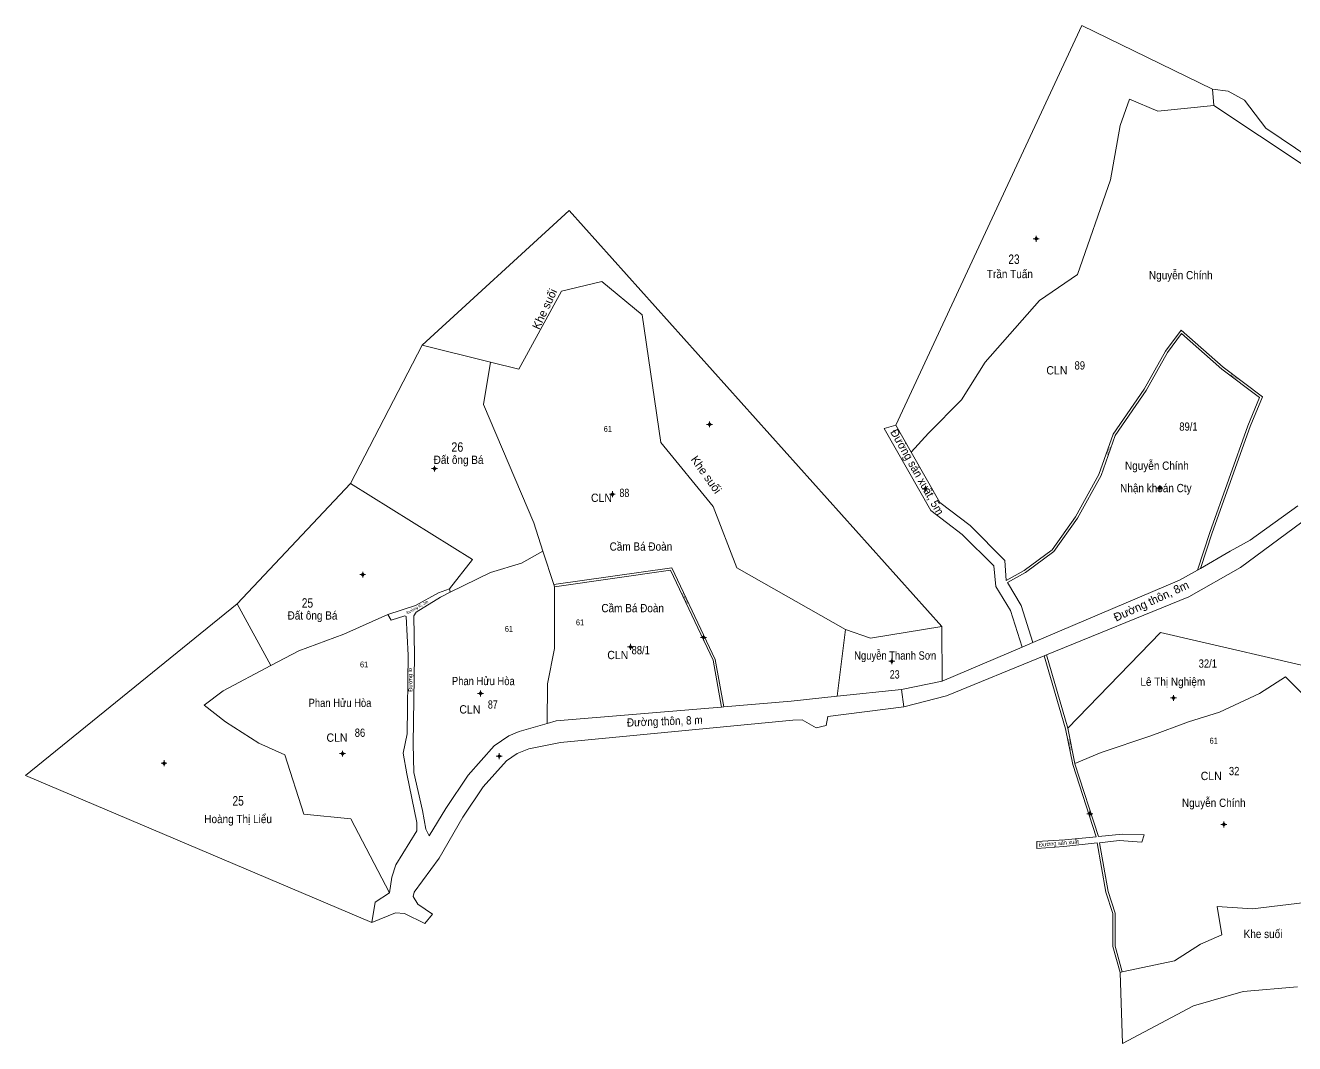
# Model space of a CAD drawing. Header units: metres. Extents: x 538455 to 541653, y 1847238 to 1851303.
# Drawn here: x 539353 to 539890, y 1848017 to 1848447 of the extents above; entities that cross this region are included whole.
import ezdxf
from ezdxf.enums import TextEntityAlignment as Align

# ---------------------------------------------------------------- set-up
doc = ezdxf.new("R2010")
doc.units = ezdxf.units.M
for name, color, linetype in [('1', 7, 'Continuous'), ('2', 7, 'Continuous'), ('3', 7, 'Continuous'), ('4', 7, 'Continuous')]:
    doc.layers.add(name, color=color, linetype=linetype)
for name, color, linetype, lineweight in [('11', 7, 'Continuous', 13), ('22', 7, 'Continuous', 13), ('5', 7, 'Continuous', 13)]:
    doc.layers.add(name, color=color, linetype=linetype, lineweight=lineweight)

msp = doc.modelspace()

# ---------------------------------------------------------------- hatches: boundary and pattern name
at = {"layer": '11'}
for points in [[(539780.73, 1848357.09, 1), (539780.43, 1848357.09, 1)], [(539642.68, 1848278.66, 1), (539642.38, 1848278.66, 1)], [(539526.46, 1848259.94, 1), (539526.16, 1848259.94, 1)], [(539601.61, 1848249.14, 1), (539601.31, 1848249.14, 1)], [(539733.88, 1848251.48, 1), (539733.58, 1848251.48, 1)], [(539833.01, 1848251.72, 1), (539832.71, 1848251.72, 1)], [(539496.09, 1848215.16, 1), (539495.79, 1848215.16, 1)], [(539640.14, 1848188.64, 1), (539639.84, 1848188.64, 1)], [(539609.32, 1848184.61, 1), (539609.02, 1848184.61, 1)], [(539719.72, 1848178.53, 1), (539719.42, 1848178.53, 1)], [(539545.92, 1848164.96, 1), (539545.62, 1848164.96, 1)], [(539838.75, 1848163.05, 1), (539838.45, 1848163.05, 1)], [(539412.13, 1848135.48, 1), (539411.83, 1848135.48, 1)], [(539487.61, 1848139.52, 1), (539487.31, 1848139.52, 1)], [(539553.81, 1848138.46, 1), (539553.51, 1848138.46, 1)], [(539803.41, 1848114.12, 1), (539803.11, 1848114.12, 1)], [(539860.06, 1848109.63, 1), (539859.76, 1848109.63, 1)]]:
    msp.add_hatch(color=256, dxfattribs=at).paths.add_polyline_path(points)

# ---------------------------------------------------------------- linework, layer by layer
for p, q in [((539779.95, 1848357.09), (539779.33, 1848357.09)), ((539780.58, 1848358.34), (539780.58, 1848357.71)), ((539780.58, 1848356.47), (539780.58, 1848355.84)), ((539781.83, 1848357.09), (539781.2, 1848357.09)), ((539642.53, 1848279.91), (539642.53, 1848279.29)), ((539641.91, 1848278.66), (539641.28, 1848278.66)), ((539642.53, 1848278.03), (539642.53, 1848277.41)), ((539643.78, 1848278.66), (539643.15, 1848278.66)), ((539525.69, 1848259.94), (539525.06, 1848259.94)), ((539526.31, 1848261.19), (539526.31, 1848260.57)), ((539526.31, 1848259.31), (539526.31, 1848258.69)), ((539527.56, 1848259.94), (539526.94, 1848259.94)), ((539832.86, 1848252.97), (539832.86, 1848252.35)), ((539600.83, 1848249.14), (539600.21, 1848249.14)), ((539601.46, 1848250.39), (539601.46, 1848249.77)), ((539601.46, 1848248.51), (539601.46, 1848247.89)), ((539602.71, 1848249.14), (539602.09, 1848249.14)), ((539733.11, 1848251.48), (539732.48, 1848251.48)), ((539733.73, 1848252.73), (539733.73, 1848252.11)), ((539733.73, 1848250.85), (539733.73, 1848250.23)), ((539734.98, 1848251.48), (539734.35, 1848251.48)), ((539832.23, 1848251.72), (539831.61, 1848251.72)), ((539832.86, 1848251.09), (539832.86, 1848250.47)), ((539834.11, 1848251.72), (539833.49, 1848251.72)), ((539495.94, 1848216.41), (539495.94, 1848215.79)), ((539495.31, 1848215.16), (539494.69, 1848215.16)), ((539495.94, 1848214.53), (539495.94, 1848213.91)), ((539497.19, 1848215.16), (539496.56, 1848215.16)), ((539639.37, 1848188.64), (539638.74, 1848188.64)), ((539639.99, 1848189.89), (539639.99, 1848189.27)), ((539641.24, 1848188.64), (539640.61, 1848188.64)), ((539608.55, 1848184.61), (539607.92, 1848184.61)), ((539609.17, 1848185.86), (539609.17, 1848185.23)), ((539609.17, 1848183.99), (539609.17, 1848183.36)), ((539610.42, 1848184.61), (539609.8, 1848184.61)), ((539639.99, 1848188.01), (539639.99, 1848187.39)), ((539718.94, 1848178.53), (539718.32, 1848178.53)), ((539719.57, 1848179.78), (539719.57, 1848179.15)), ((539719.57, 1848177.91), (539719.57, 1848177.28)), ((539720.82, 1848178.53), (539720.19, 1848178.53)), ((539545.15, 1848164.96), (539544.52, 1848164.96)), ((539545.77, 1848166.21), (539545.77, 1848165.59)), ((539545.77, 1848164.33), (539545.77, 1848163.71)), ((539547.02, 1848164.96), (539546.39, 1848164.96)), ((539837.97, 1848163.05), (539837.35, 1848163.05)), ((539838.6, 1848164.3), (539838.6, 1848163.67)), ((539838.6, 1848162.43), (539838.6, 1848161.8)), ((539839.85, 1848163.05), (539839.23, 1848163.05)), ((539487.46, 1848140.77), (539487.46, 1848140.15)), ((539411.35, 1848135.48), (539410.73, 1848135.48)), ((539411.98, 1848136.73), (539411.98, 1848136.11)), ((539413.23, 1848135.48), (539412.61, 1848135.48)), ((539486.83, 1848139.52), (539486.21, 1848139.52)), ((539487.46, 1848138.89), (539487.46, 1848138.27)), ((539488.71, 1848139.52), (539488.09, 1848139.52)), ((539553.03, 1848138.46), (539552.41, 1848138.46)), ((539553.66, 1848139.71), (539553.66, 1848139.09)), ((539553.66, 1848137.83), (539553.66, 1848137.21)), ((539554.91, 1848138.46), (539554.29, 1848138.46)), ((539411.98, 1848134.85), (539411.98, 1848134.23)), ((539802.63, 1848114.12), (539802.01, 1848114.12)), ((539803.26, 1848115.37), (539803.26, 1848114.75)), ((539803.26, 1848113.49), (539803.26, 1848112.87)), ((539804.51, 1848114.12), (539803.89, 1848114.12)), ((539859.29, 1848109.63), (539858.66, 1848109.63)), ((539859.91, 1848110.88), (539859.91, 1848110.25)), ((539859.91, 1848109.01), (539859.91, 1848108.38)), ((539861.16, 1848109.63), (539860.53, 1848109.63))]:
    msp.add_line(p, q, dxfattribs=at)
for points in [[(539780.58, 1848357.71), (539779.95, 1848357.09), (539780.58, 1848356.47), (539781.2, 1848357.09)], [(539642.53, 1848279.29), (539641.91, 1848278.66), (539642.53, 1848278.03), (539643.15, 1848278.66)], [(539526.31, 1848260.57), (539525.69, 1848259.94), (539526.31, 1848259.31), (539526.94, 1848259.94)], [(539601.46, 1848249.77), (539600.83, 1848249.14), (539601.46, 1848248.51), (539602.09, 1848249.14)], [(539733.73, 1848252.11), (539733.11, 1848251.48), (539733.73, 1848250.85), (539734.35, 1848251.48)], [(539832.86, 1848252.35), (539832.23, 1848251.72), (539832.86, 1848251.09), (539833.49, 1848251.72)], [(539495.94, 1848215.79), (539495.31, 1848215.16), (539495.94, 1848214.53), (539496.56, 1848215.16)], [(539639.99, 1848189.27), (539639.37, 1848188.64), (539639.99, 1848188.01), (539640.61, 1848188.64)], [(539609.17, 1848185.23), (539608.55, 1848184.61), (539609.17, 1848183.99), (539609.8, 1848184.61)], [(539719.57, 1848179.15), (539718.94, 1848178.53), (539719.57, 1848177.91), (539720.19, 1848178.53)], [(539545.77, 1848165.59), (539545.15, 1848164.96), (539545.77, 1848164.33), (539546.39, 1848164.96)], [(539838.6, 1848163.67), (539837.97, 1848163.05), (539838.6, 1848162.43), (539839.23, 1848163.05)], [(539411.98, 1848136.11), (539411.35, 1848135.48), (539411.98, 1848134.85), (539412.61, 1848135.48)], [(539487.46, 1848140.15), (539486.83, 1848139.52), (539487.46, 1848138.89), (539488.09, 1848139.52)], [(539553.66, 1848139.09), (539553.03, 1848138.46), (539553.66, 1848137.83), (539554.29, 1848138.46)], [(539803.26, 1848114.75), (539802.63, 1848114.12), (539803.26, 1848113.49), (539803.89, 1848114.12)], [(539859.91, 1848110.25), (539859.29, 1848109.63), (539859.91, 1848109.01), (539860.53, 1848109.63)]]:
    msp.add_lwpolyline(points, close=True, dxfattribs=at)
for centre in [(539780.58, 1848357.09), (539642.53, 1848278.66), (539526.31, 1848259.94), (539601.46, 1848249.14), (539733.73, 1848251.48), (539832.86, 1848251.72), (539495.94, 1848215.16), (539639.99, 1848188.64), (539609.17, 1848184.61), (539719.57, 1848178.53), (539545.77, 1848164.96), (539838.6, 1848163.05), (539411.98, 1848135.48), (539487.46, 1848139.52), (539553.66, 1848138.46), (539803.26, 1848114.12), (539859.91, 1848109.63)]:
    msp.add_circle(centre, 0.15, dxfattribs=at)
at = {"layer": '22'}
for p, q in [((539848.68, 1848217.06), (539849.98, 1848217.81)), ((539774.6, 1848184.48), (539779.21, 1848186.44)), ((539783.99, 1848180.85), (539784.92, 1848181.23)), ((539647.61, 1848159.19), (539648.61, 1848159.27))]:
    msp.add_line(p, q, dxfattribs=at)
for points in [[(539896.63, 1848390.98), (539877.67, 1848403.82), (539868.65, 1848415.58), (539861.65, 1848419.38), (539855.13, 1848420.31), (539855.6, 1848413.42), (539894.18, 1848387.79)], [(539774.6, 1848184.48), (539769.7, 1848199.97), (539763.58, 1848210.18), (539762.61, 1848218.85), (539749.35, 1848232.12), (539736.08, 1848242.32), (539716.36, 1848276.85), (539721.22, 1848278.38), (539727.76, 1848266.95), (539739.92, 1848245.68), (539752.65, 1848235.88), (539767.39, 1848221.15), (539767.94, 1848212.7), (539775.47, 1848216.85), (539787.29, 1848225.71), (539797.14, 1848239.52), (539807.09, 1848257.42), (539813.11, 1848274.47), (539826.17, 1848293.55), (539835.17, 1848309.56), (539841.85, 1848318.47), (539859.62, 1848302.78), (539876.22, 1848290.34), (539870.96, 1848277.71), (539854.99, 1848232.81), (539849.98, 1848217.81)], [(539779.21, 1848186.44), (539774.28, 1848202.07), (539768.42, 1848211.82), (539776, 1848216), (539788, 1848225), (539798, 1848239), (539808, 1848257), (539814, 1848274), (539827, 1848293), (539836, 1848309), (539842, 1848317), (539859, 1848302), (539875, 1848290), (539870, 1848278), (539854, 1848233), (539848.68, 1848217.06)], [(539989.3, 1848304.6), (539986.64, 1848306.38), (539980.97, 1848307.1), (539973.48, 1848306.84), (539964.45, 1848302.18), (539949.39, 1848289.56), (539930.56, 1848270.19), (539896.01, 1848239.75), (539866.9, 1848218.2), (539845.05, 1848205.81), (539784.92, 1848181.23)], [(539891.13, 1848244.23), (539871.02, 1848229.73), (539862.6, 1848225.02), (539849.98, 1848217.81)], [(539576.69, 1848210.97), (539626.59, 1848218.09), (539644.96, 1848179.31), (539648.61, 1848159.27)], [(539577, 1848210), (539626, 1848217), (539644, 1848179), (539647.61, 1848159.19)], [(539779.21, 1848186.44), (539841.15, 1848212.76), (539848.68, 1848217.06)], [(539783.99, 1848180.85), (539742.68, 1848163.97), (539724.59, 1848159.29), (539692.49, 1848155.27), (539691.8, 1848151.42), (539687.54, 1848150.44), (539681.63, 1848153.77), (539677.79, 1848153.67), (539579.59, 1848144.2), (539566.2, 1848141.5), (539561.27, 1848139.63), (539556.74, 1848136.47), (539546.9, 1848125.48), (539538.22, 1848112.74), (539528.31, 1848095.32), (539517.68, 1848080.96), (539517.34, 1848079.14), (539519.22, 1848075.88), (539525.43, 1848071.72), (539522.27, 1848067.77), (539513.66, 1848071.97), (539509.84, 1848072.25), (539499.8, 1848068.18), (539501.19, 1848076.7), (539507.22, 1848080.7), (539508.28, 1848087.28), (539509.93, 1848092.55), (539518.86, 1848106.96), (539518.88, 1848110.4), (539514.57, 1848130.93), (539513.04, 1848139.76), (539514.68, 1848147.94), (539515.19, 1848181.13), (539514.31, 1848197.44), (539513.71, 1848197.73), (539507.97, 1848195.87), (539506.63, 1848198.35), (539518.22, 1848202.07), (539527.99, 1848207.5), (539532.61, 1848209.15), (539532.98, 1848207.74), (539528.87, 1848205.66), (539518.57, 1848199.31), (539517.49, 1848197.78), (539517.81, 1848181.01), (539517.25, 1848143.68), (539517.54, 1848131.62), (539521.24, 1848115.52), (539522.62, 1848107.58), (539524.03, 1848104.85), (539531.13, 1848116.33), (539540.55, 1848130.37), (539551.56, 1848142.79), (539557.74, 1848147.1), (539562.07, 1848148.91), (539573.86, 1848152.22), (539577.77, 1848153.32), (539642.25, 1848158.74), (539647.61, 1848159.19)], [(539648.61, 1848159.27), (539677, 1848161.66), (539696.53, 1848163.75), (539723.65, 1848166.66), (539740.83, 1848170.13), (539774.6, 1848184.48)], [(539783.99, 1848180.85), (539793, 1848150), (539796, 1848135), (539805.87, 1848104.4), (539792.65, 1848103.12), (539780.82, 1848102.45), (539780.89, 1848099.48), (539792.24, 1848100.29), (539806.33, 1848101.79), (539810, 1848081), (539813, 1848072), (539813, 1848058), (539816, 1848047)], [(539784.92, 1848181.23), (539793.97, 1848150.24), (539796.94, 1848135.39), (539796.97, 1848135.25), (539806.89, 1848104.49), (539817.02, 1848105.47), (539826.17, 1848105.22), (539825.27, 1848102.16), (539815.67, 1848102.79), (539807.34, 1848101.9), (539810.97, 1848081.25), (539814, 1848072.16), (539814, 1848058.13), (539816.96, 1848047.26)]]:
    msp.add_lwpolyline(points, dxfattribs=at)
at = {"layer": '5'}
for p, q in [((539521.12, 1848312.15), (539490.83, 1848253.61)), ((539521.12, 1848312.15), (539550, 1848305)), ((539490.83, 1848253.61), (539442.83, 1848202.79)), ((539442.83, 1848202.79), (539457.16, 1848176.71)), ((539696.53, 1848163.75), (539700, 1848192)), ((539740.72, 1848193.3), (539740.83, 1848170.13)), ((539723.65, 1848166.66), (539724.59, 1848159.29))]:
    msp.add_line(p, q, dxfattribs=at)
for points in [[(539855.13, 1848420.31), (539799.87, 1848447.24), (539721.22, 1848278.38)], [(539727.76, 1848266.95), (539735, 1848275), (539749, 1848289), (539759, 1848305), (539782, 1848331), (539798, 1848342), (539812, 1848382), (539816, 1848405), (539820, 1848416), (539832, 1848411), (539855.6, 1848413.42)], [(539521.12, 1848312.15), (539583.18, 1848369.02), (539740.72, 1848193.3)], [(539700, 1848192), (539654, 1848218), (539644, 1848244), (539622, 1848271), (539614, 1848325), (539597, 1848339), (539580, 1848335), (539562, 1848302), (539550, 1848305)], [(539550, 1848305), (539547, 1848287), (539568.25, 1848237.05), (539572.13, 1848225.07)], [(539490.83, 1848253.61), (539542.41, 1848221.52), (539532.61, 1848209.15)], [(539532.98, 1848207.74), (539550, 1848216), (539563, 1848220), (539572.13, 1848225.07)], [(539572.13, 1848225.07), (539576.69, 1848210.97), (539577, 1848210), (539577, 1848184), (539574, 1848169), (539573.86, 1848152.22)], [(539442.83, 1848202.79), (539353.39, 1848130.26), (539499.8, 1848068.18)], [(539457.16, 1848176.71), (539469, 1848183), (539488, 1848190), (539506.63, 1848198.35)], [(539700, 1848192), (539710.48, 1848188.3), (539740.72, 1848193.3)], [(539793.97, 1848150.24), (539833.05, 1848190.71), (539907.38, 1848173.48)], [(539507.22, 1848080.7), (539491, 1848112), (539471, 1848114), (539463, 1848139), (539452, 1848144), (539438, 1848153), (539429, 1848160), (539437, 1848166), (539457.16, 1848176.71)], [(539903, 1848157), (539893, 1848165), (539886, 1848172), (539875, 1848165), (539858, 1848157), (539845, 1848153), (539829, 1848147), (539808, 1848140), (539796.94, 1848135.39)], [(539891, 1848041), (539868, 1848039), (539847, 1848033), (539817, 1848017), (539816, 1848047), (539816.96, 1848047.26), (539839, 1848052), (539850, 1848059), (539859, 1848063), (539857, 1848075), (539872, 1848074), (539906, 1848078)]]:
    msp.add_lwpolyline(points, dxfattribs=at)

# ---------------------------------------------------------------- texts
at = {"layer": '1'}
for s, width, p in [('Trần Tuấn', 0.9, (539769.46, 1848340.44)), ('Nguyễn Chính', 0.9, (539841.675, 1848339.96)), ('Đất ông Bá', 0.9, (539536.47, 1848261.94)), ('Nguyễn Chính', 0.9, (539831.575, 1848259.45)), ('Nhận khoán Cty', 0.9, (539831.14, 1848250)), ('Cầm Bá Đoàn', 0.9, (539613.525, 1848225.28)), ('Đất ông Bá', 0.9, (539474.72, 1848196.17)), ('Cầm Bá Đoàn', 0.9, (539610.045, 1848199.27)), ('Nguyễn Thanh Sơn', 0.85, (539721, 1848179.25)), ('Phan Hửu Hòa', 0.85, (539546.92, 1848168.46)), ('Lê Thị Nghiệm', 0.9, (539838.31, 1848168.18)), ('Phan Hửu Hòa', 0.85, (539486.35, 1848159.23)), ('Nguyễn Chính', 0.9, (539855.615, 1848117.01)), ('Hoàng Thị Liểu', 0.9, (539443.29, 1848110.15)), ('Khe suối', 0.9, (539876.435, 1848061.59))]:
    msp.add_text(s, height=3.5, dxfattribs=dict(at, width=width)).set_placement(p, align=Align.CENTER)
for s, height, rotation, p in [('Khe suối', 3.5, 64.983, (539574.412, 1848326.665)), ('Đường lô', 0.59, 321.979, (539864.008, 1848298.447)), ('Khe suối', 3.5, 305.538, (539639.693, 1848256.412)), ('Đường lô', 0.59, 69.245, (539811.348, 1848267.345)), ('Đường thôn, 8m', 3.5, 24.624, (539829.916, 1848202.423)), ('Đường lô', 0.84, 114.993, (539632.495, 1848205.098)), ('Đường lô, 2m', 1.2, 29.359, (539519.316, 1848200.877)), ('Đường lô', 0.8399, 98.645, (539795.124, 1848143.217))]:
    msp.add_text(s, height=height, rotation=rotation, dxfattribs=at).set_placement(p, align=Align.CENTER)
for s, height, rotation, width, p in [('Đường sản xuất, 5m', 3.5, 299.403, 0.95, (539728.777, 1848257.664)), ('Đường lô', 1.71, 91.426, 0.95, (539516.866, 1848170.704)), ('Đường thôn, 8 m', 3.5, 2.047, 0.9, (539623.652, 1848151.485)), ('Đường sản xuất', 1.71, 4.806, 0.9, (539790.233, 1848100.866))]:
    msp.add_text(s, height=height, rotation=rotation, dxfattribs=dict(at, width=width)).set_placement(p, align=Align.CENTER)
at = {"layer": '2'}
for s, height, width, p in [('23', 4, 0.8, (539771.185, 1848346.44)), ('89', 3.5, 0.85, (539799.005, 1848301.82)), ('89/1', 3.5, 0.85, (539844.925, 1848275.97)), ('26', 4, 0.85, (539535.945, 1848267.08)), ('88', 3.5, 0.8, (539606.54, 1848247.96)), ('25', 4, 0.8, (539472.595, 1848201.19)), ('88/1', 3.5, 0.85, (539613.445, 1848181.52)), ('32/1', 3.5, 0.85, (539853.105, 1848175.84)), ('23', 3.5, 0.8, (539720.78, 1848171.27)), ('87', 3.5, 0.8, (539550.93, 1848158.55)), ('86', 3.5, 0.85, (539494.785, 1848146.61)), ('32', 3.5, 0.85, (539864.235, 1848130.42)), ('25', 4, 0.8, (539443.305, 1848117.57))]:
    msp.add_text(s, height=height, dxfattribs=dict(at, width=width)).set_placement(p, align=Align.CENTER)
at = {"layer": '3', "width": 0.95}
for p in [(539789.32, 1848299.75), (539596.85, 1848245.89), (539603.76, 1848179.45), (539541.24, 1848156.48), (539485.1, 1848144.54), (539854.55, 1848128.35)]:
    msp.add_text('CLN', height=3.5, dxfattribs=at).set_placement(p, align=Align.CENTER)
at = {"layer": '4', "width": 0.75}
for p in [(539599.545, 1848275.49), (539587.795, 1848193.72), (539557.745, 1848190.99), (539496.545, 1848175.95), (539855.595, 1848143.75)]:
    msp.add_text('61', height=2.5, dxfattribs=at).set_placement(p, align=Align.CENTER)

doc.saveas('drawing.dxf')
